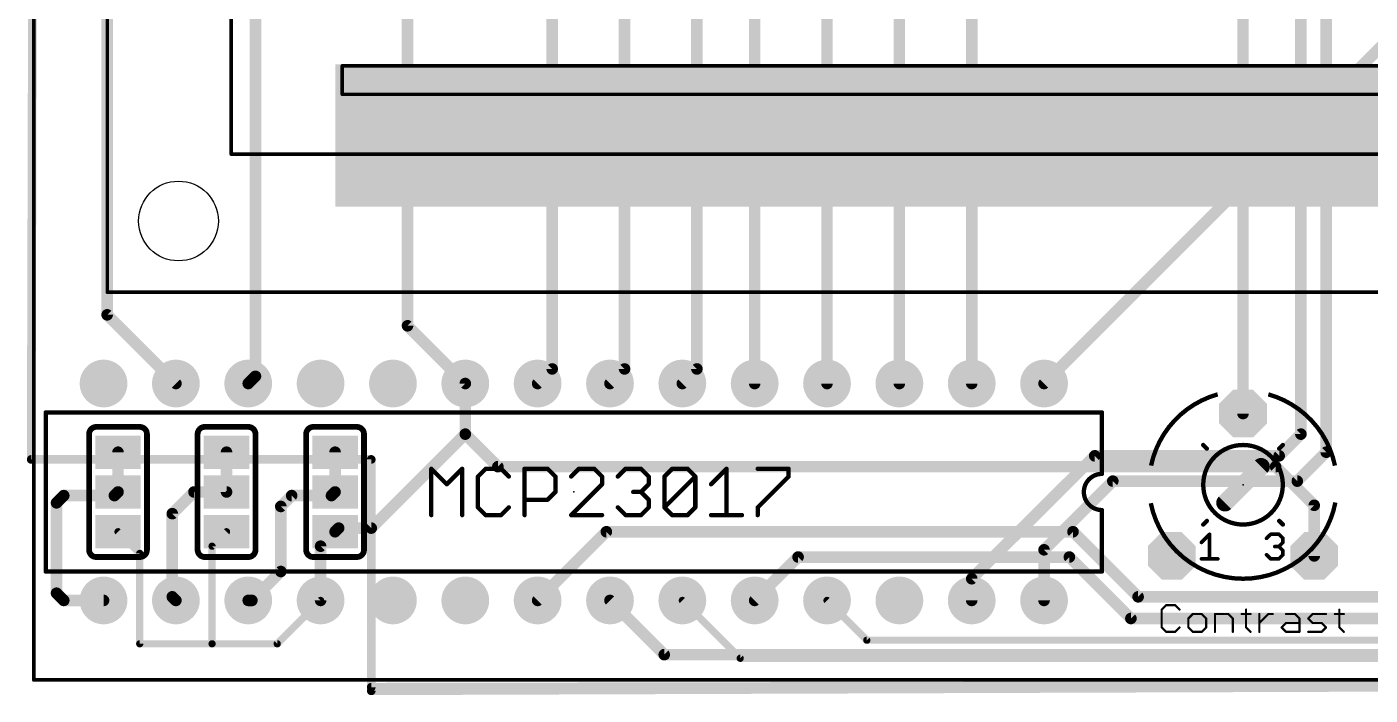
# Model space of a CAD drawing. Extents: x -0.3 to 85.2, y -0.4 to 56.2.
# Drawn here: x -0.28 to 46.88, y -0.41 to 23.07 of the extents above; entities that cross this region are included whole.
import ezdxf

# ---------------------------------------------------------------- set-up
doc = ezdxf.new("R2010")
doc.units = 0
for name, color, linetype in [('1', 12, 'CONTINUOUS'), ('16', 132, 'CONTINUOUS'), ('17', 110, 'CONTINUOUS'), ('20', 53, 'CONTINUOUS'), ('21', 253, 'CONTINUOUS'), ('22', 253, 'CONTINUOUS'), ('23', 53, 'CONTINUOUS'), ('24', 53, 'CONTINUOUS'), ('43', 110, 'CONTINUOUS')]:
    doc.layers.add(name, color=color, linetype=linetype)

# ---------------------------------------------------------------- blocks, each defined once
blk = doc.blocks.new('RECT')
blk.add_solid([(-0.5, -0.5), (0.5, -0.5), (-0.5, 0.5), (0.5, 0.5)])
blk = doc.blocks.new('ROUNDP')
at = {"const_width": 0.5}
blk.add_lwpolyline([(0, -0.25, 1), (0, 0.25, 1), (0, -0.25)], format="xyb", dxfattribs=at)
blk = doc.blocks.new('OCTAGONP')
at = {"const_width": 0.5}
blk.add_lwpolyline([(-0.25, -0.1036), (-0.25, 0.1036), (-0.1036, 0.25), (0.1036, 0.25), (0.25, 0.1036), (0.25, -0.1036), (0.1036, -0.25), (-0.1036, -0.25), (-0.25, -0.1036), (-0.25, 0.1036)], dxfattribs=at)

msp = doc.modelspace()

# ---------------------------------------------------------------- linework, layer by layer
at = {"layer": '1'}
for points, const_width in [([(0, 56.007), (-0.127, 7.874)], 0.3048), ([(44.45, 8.763), (44.45, 31.115)], 0.4064), ([(42.418, 9.485), (42.418, 30.734)], 0.4064), ([(45.339, 8.128), (45.339, 27.94)], 0.4064), ([(43.688, 8.001), (44.45, 8.763)], 0.4064), ([(-0.127, 7.874), (11.811, 7.874)], 0.3048), ([(11.811, 7.874), (11.811, -0.127)], 0.3048), ([(32.893, 3.683), (37.211, 8.001)], 0.4064), ([(37.211, 8.001), (43.688, 8.001)], 0.4064), ([(44.323, 7.112), (45.339, 8.128)], 0.4064), ([(35.433, 4.699), (37.846, 7.112)], 0.4064), ([(37.846, 7.112), (44.323, 7.112)], 0.4064), ([(35.433, 2.921), (35.433, 4.699)], 0.4064), ([(32.893, 2.921), (32.893, 3.683)], 0.4064), ([(22.733, 2.921), (24.765, 0.889)], 0.254), ([(27.813, 2.921), (29.21, 1.524)], 0.254), ([(29.21, 1.524), (60.833, 1.524)], 0.254), ([(24.765, 0.889), (64.135, 0.889)], 0.254), ([(11.811, -0.127), (85.09, 0)], 0.3048)]:
    msp.add_lwpolyline(points, dxfattribs=dict(at, const_width=const_width))
for points, const_width in [([(42.3164, 9.485, 1), (42.5196, 9.485)], 0.2032), ([(44.5218, 8.6912, 1), (44.3782, 8.8348)], 0.2032), ([(44.3484, 8.763, 1), (44.5516, 8.763)], 0.2032), ([(-0.127, 7.9502, 1), (-0.127, 7.7978)], 0.1524), ([(11.8872, 7.874, 1), (11.7348, 7.874)], 0.1524), ([(11.811, 7.7978, 1), (11.811, 7.9502)], 0.1524), ([(37.211, 8.1026, 1), (37.211, 7.8994)], 0.2032), ([(37.2828, 7.9292, 1), (37.1392, 8.0728)], 0.2032), ([(43.6162, 8.0728, 1), (43.7598, 7.9292)], 0.2032), ([(43.688, 7.8994, 1), (43.688, 8.1026)], 0.2032), ([(45.2374, 8.128, 1), (45.4406, 8.128)], 0.2032), ([(45.4108, 8.0562, 1), (45.2672, 8.1998)], 0.2032), ([(-0.2032, 7.8742, 1), (-0.0508, 7.8738)], 0.1524), ([(37.846, 7.2136, 1), (37.846, 7.0104)], 0.2032), ([(37.9178, 7.0402, 1), (37.7742, 7.1838)], 0.2032), ([(44.2512, 7.1838, 1), (44.3948, 7.0402)], 0.2032), ([(44.323, 7.0104, 1), (44.323, 7.2136)], 0.2032), ([(35.5346, 4.699, 1), (35.3314, 4.699)], 0.2032), ([(35.3612, 4.7708, 1), (35.5048, 4.6272)], 0.2032), ([(32.9946, 3.683, 1), (32.7914, 3.683)], 0.2032), ([(32.8212, 3.7548, 1), (32.9648, 3.6112)], 0.2032), ([(22.7779, 2.9659, 1), (22.6881, 2.8761)], 0.127), ([(27.8579, 2.9659, 1), (27.7681, 2.8761)], 0.127), ([(32.7914, 2.921, 1), (32.9946, 2.921)], 0.2032), ([(35.3314, 2.921, 1), (35.5346, 2.921)], 0.2032), ([(29.21, 1.5875, 1), (29.21, 1.4605)], 0.127), ([(29.1651, 1.4791, 1), (29.2549, 1.5689)], 0.127), ([(24.765, 0.9525, 1), (24.765, 0.8255)], 0.127), ([(24.7201, 0.8441, 1), (24.8099, 0.9339)], 0.127), ([(11.8109, -0.0508, 1), (11.8111, -0.2032)], 0.1524), ([(11.7348, -0.127, 1), (11.8872, -0.127)], 0.1524)]:
    msp.add_lwpolyline(points, format="xyb", dxfattribs=dict(at, const_width=const_width))
at = {"layer": '16'}
for points, const_width in [([(0, 56.007), (-0.127, 7.874)], 0.3048), ([(7.747, 10.795), (7.747, 50.927)], 0.4064), ([(2.54, 12.954), (2.54, 49.022)], 0.4064), ([(13.085, 12.569), (13.085, 47.25)], 0.4064), ([(18.165, 11.053), (18.165, 47.25)], 0.4064), ([(20.705, 11.053), (20.705, 47.25)], 0.4064), ([(23.245, 11.053), (23.245, 47.25)], 0.4064), ([(35.433, 10.541), (63.754, 38.862)], 0.4064), ([(32.893, 10.541), (32.893, 32.766)], 0.4064), ([(30.353, 10.541), (30.353, 32.004)], 0.4064), ([(27.813, 10.541), (27.813, 30.988)], 0.4064), ([(25.273, 10.541), (25.273, 29.972)], 0.4064), ([(4.953, 10.541), (2.54, 12.954)], 0.4064), ([(15.113, 10.541), (13.085, 12.569)], 0.4064), ([(7.493, 10.541), (7.747, 10.795)], 0.4064), ([(17.653, 10.541), (18.165, 11.053)], 0.4064), ([(20.193, 10.541), (20.705, 11.053)], 0.4064), ([(22.733, 10.541), (23.245, 11.053)], 0.4064), ([(15.113, 10.541), (15.113, 8.763)], 0.4064), ([(15.113, 8.763), (11.811, 5.461)], 0.4064), ([(15.113, 8.763), (16.256, 7.62)], 0.4064), ([(-0.127, 7.874), (11.811, 7.874)], 0.3048), ([(2.921, 6.731), (2.921, 8.128)], 0.4064), ([(6.731, 6.731), (6.731, 8.128)], 0.4064), ([(10.541, 6.731), (10.541, 8.128)], 0.4064), ([(11.811, 7.874), (11.811, -0.254)], 0.3048), ([(16.256, 7.62), (43.561, 7.62)], 0.4064), ([(43.561, 7.62), (44.918, 6.263)], 0.4064), ([(1.016, 6.604), (0.762, 6.35)], 0.4064), ([(2.794, 6.604), (1.016, 6.604)], 0.4064), ([(2.921, 6.731), (2.794, 6.604)], 0.4064), ([(4.826, 5.969), (5.588, 6.731)], 0.4064), ([(5.588, 6.731), (6.731, 6.731)], 0.4064), ([(8.636, 6.223), (9.017, 6.604)], 0.4064), ([(9.017, 6.604), (10.414, 6.604)], 0.4064), ([(10.414, 6.604), (10.541, 6.731)], 0.4064), ([(0.762, 6.35), (0.762, 3.175)], 0.4064), ([(4.826, 3.048), (4.826, 5.969)], 0.4064), ([(8.636, 3.937), (8.636, 6.223)], 0.4064), ([(44.918, 6.263), (44.918, 4.485)], 0.4064), ([(10.668, 5.461), (10.541, 5.334)], 0.4064), ([(11.811, 5.461), (10.668, 5.461)], 0.4064), ([(2.921, 5.334), (3.683, 4.572)], 0.254), ([(6.223, 4.826), (6.731, 5.334)], 0.254), ([(10.033, 4.826), (10.541, 5.334)], 0.4064), ([(17.653, 2.921), (20.066, 5.334)], 0.4064), ([(20.066, 5.334), (36.449, 5.334)], 0.4064), ([(36.449, 5.334), (38.735, 3.048)], 0.4064), ([(6.223, 1.397), (6.223, 4.826)], 0.254), ([(10.033, 2.921), (10.033, 4.826)], 0.4064), ([(3.683, 4.572), (3.683, 1.397)], 0.254), ([(25.273, 2.921), (26.797, 4.445)], 0.4064), ([(26.797, 4.445), (36.322, 4.445)], 0.4064), ([(36.322, 4.445), (38.481, 2.286)], 0.4064), ([(7.62, 2.921), (8.636, 3.937)], 0.4064), ([(0.762, 3.175), (1.016, 2.921)], 0.4064), ([(1.016, 2.921), (2.413, 2.921)], 0.4064), ([(4.953, 2.921), (4.826, 3.048)], 0.4064), ([(7.493, 2.921), (7.62, 2.921)], 0.4064), ([(10.033, 2.921), (8.509, 1.397)], 0.254), ([(20.193, 2.921), (22.098, 1.016)], 0.4064), ([(38.735, 3.048), (51.054, 3.048)], 0.4064), ([(38.481, 2.286), (56.769, 2.286)], 0.4064), ([(3.683, 1.397), (6.223, 1.397)], 0.254), ([(8.509, 1.397), (6.223, 1.397)], 0.254), ([(22.098, 1.016), (64.135, 1.016)], 0.4064), ([(11.811, -0.254), (85.09, 0)], 0.3048)]:
    msp.add_lwpolyline(points, dxfattribs=dict(at, const_width=const_width))
for points, const_width in [([(2.4384, 12.954, 1), (2.6416, 12.954)], 0.2032), ([(2.6118, 13.0258, 1), (2.4682, 12.8822)], 0.2032), ([(13.1568, 12.6408, 1), (13.0132, 12.4972)], 0.2032), ([(12.9834, 12.569, 1), (13.1866, 12.569)], 0.2032), ([(7.6454, 10.795, 1), (7.8486, 10.795)], 0.2032), ([(7.8188, 10.7232, 1), (7.6752, 10.8668)], 0.2032), ([(18.0634, 11.053, 1), (18.2666, 11.053)], 0.2032), ([(18.2368, 10.9812, 1), (18.0932, 11.1248)], 0.2032), ([(20.6034, 11.053, 1), (20.8066, 11.053)], 0.2032), ([(20.7768, 10.9812, 1), (20.6332, 11.1248)], 0.2032), ([(23.1434, 11.053, 1), (23.3466, 11.053)], 0.2032), ([(23.3168, 10.9812, 1), (23.1732, 11.1248)], 0.2032), ([(4.8812, 10.4692, 1), (5.0248, 10.6128)], 0.2032), ([(7.4212, 10.6128, 1), (7.5648, 10.4692)], 0.2032), ([(15.2146, 10.541, 1), (15.0114, 10.541)], 0.2032), ([(15.0412, 10.4692, 1), (15.1848, 10.6128)], 0.2032), ([(17.5812, 10.6128, 1), (17.7248, 10.4692)], 0.2032), ([(20.1212, 10.6128, 1), (20.2648, 10.4692)], 0.2032), ([(22.6612, 10.6128, 1), (22.8048, 10.4692)], 0.2032), ([(25.1714, 10.541, 1), (25.3746, 10.541)], 0.2032), ([(27.7114, 10.541, 1), (27.9146, 10.541)], 0.2032), ([(30.2514, 10.541, 1), (30.4546, 10.541)], 0.2032), ([(32.7914, 10.541, 1), (32.9946, 10.541)], 0.2032), ([(35.3612, 10.6128, 1), (35.5048, 10.4692)], 0.2032), ([(15.1848, 8.8348, 1), (15.0412, 8.6912)], 0.2032), ([(15.1848, 8.6912, 1), (15.0412, 8.8348)], 0.2032), ([(15.0114, 8.763, 1), (15.2146, 8.763)], 0.2032), ([(-0.127, 7.9502, 1), (-0.127, 7.7978)], 0.1524), ([(3.0226, 8.128, 1), (2.8194, 8.128)], 0.2032), ([(6.8326, 8.128, 1), (6.6294, 8.128)], 0.2032), ([(10.6426, 8.128, 1), (10.4394, 8.128)], 0.2032), ([(11.8872, 7.874, 1), (11.7348, 7.874)], 0.1524), ([(11.811, 7.7978, 1), (11.811, 7.9502)], 0.1524), ([(-0.2032, 7.8742, 1), (-0.0508, 7.8738)], 0.1524), ([(16.256, 7.7216, 1), (16.256, 7.5184)], 0.2032), ([(16.1842, 7.5482, 1), (16.3278, 7.6918)], 0.2032), ([(43.6328, 7.6918, 1), (43.4892, 7.5482)], 0.2032), ([(43.561, 7.5184, 1), (43.561, 7.7216)], 0.2032), ([(1.016, 6.7056, 1), (1.016, 6.5024)], 0.2032), ([(1.0878, 6.5322, 1), (0.9442, 6.6758)], 0.2032), ([(2.7222, 6.6758, 1), (2.8658, 6.5322)], 0.2032), ([(2.794, 6.5024, 1), (2.794, 6.7056)], 0.2032), ([(2.8194, 6.731, 1), (3.0226, 6.731)], 0.2032), ([(2.9928, 6.6592, 1), (2.8492, 6.8028)], 0.2032), ([(5.588, 6.8326, 1), (5.588, 6.6294)], 0.2032), ([(5.6598, 6.6592, 1), (5.5162, 6.8028)], 0.2032), ([(6.6294, 6.731, 1), (6.8326, 6.731)], 0.2032), ([(6.731, 6.6294, 1), (6.731, 6.8326)], 0.2032), ([(9.017, 6.7056, 1), (9.017, 6.5024)], 0.2032), ([(9.0888, 6.5322, 1), (8.9452, 6.6758)], 0.2032), ([(10.3422, 6.6758, 1), (10.4858, 6.5322)], 0.2032), ([(10.414, 6.5024, 1), (10.414, 6.7056)], 0.2032), ([(10.4394, 6.731, 1), (10.6426, 6.731)], 0.2032), ([(10.6128, 6.6592, 1), (10.4692, 6.8028)], 0.2032), ([(0.8636, 6.35, 1), (0.6604, 6.35)], 0.2032), ([(0.6902, 6.4218, 1), (0.8338, 6.2782)], 0.2032), ([(4.9276, 5.969, 1), (4.7244, 5.969)], 0.2032), ([(4.7542, 6.0408, 1), (4.8978, 5.8972)], 0.2032), ([(8.7376, 6.223, 1), (8.5344, 6.223)], 0.2032), ([(8.5642, 6.2948, 1), (8.7078, 6.1512)], 0.2032), ([(45.0196, 6.263, 1), (44.8164, 6.263)], 0.2032), ([(44.8462, 6.1912, 1), (44.9898, 6.3348)], 0.2032), ([(10.668, 5.5626, 1), (10.668, 5.3594)], 0.2032), ([(10.7398, 5.3892, 1), (10.5962, 5.5328)], 0.2032), ([(11.811, 5.3594, 1), (11.811, 5.5626)], 0.2032), ([(2.9659, 5.3789, 1), (2.8761, 5.2891)], 0.127), ([(6.7759, 5.2891, 1), (6.6861, 5.3789)], 0.127), ([(10.4692, 5.4058, 1), (10.6128, 5.2622)], 0.2032), ([(10.6128, 5.2622, 1), (10.4692, 5.4058)], 0.2032), ([(11.7392, 5.5328, 1), (11.8828, 5.3892)], 0.2032), ([(20.066, 5.4356, 1), (20.066, 5.2324)], 0.2032), ([(20.1378, 5.2622, 1), (19.9942, 5.4058)], 0.2032), ([(36.5208, 5.4058, 1), (36.3772, 5.2622)], 0.2032), ([(36.449, 5.2324, 1), (36.449, 5.4356)], 0.2032), ([(6.2865, 4.826, 1), (6.1595, 4.826)], 0.127), ([(6.1781, 4.8709, 1), (6.2679, 4.7811)], 0.127), ([(10.1346, 4.826, 1), (9.9314, 4.826)], 0.2032), ([(9.9612, 4.8978, 1), (10.1048, 4.7542)], 0.2032), ([(3.7465, 4.572, 1), (3.6195, 4.572)], 0.127), ([(3.6381, 4.5271, 1), (3.7279, 4.6169)], 0.127), ([(26.797, 4.5466, 1), (26.797, 4.3434)], 0.2032), ([(26.8688, 4.3732, 1), (26.7252, 4.5168)], 0.2032), ([(36.3938, 4.5168, 1), (36.2502, 4.3732)], 0.2032), ([(36.322, 4.3434, 1), (36.322, 4.5466)], 0.2032), ([(44.8164, 4.485, 1), (45.0196, 4.485)], 0.2032), ([(8.5344, 3.937, 1), (8.7376, 3.937)], 0.2032), ([(8.7078, 3.8652, 1), (8.5642, 4.0088)], 0.2032), ([(0.8338, 3.2468, 1), (0.6902, 3.1032)], 0.2032), ([(0.6604, 3.175, 1), (0.8636, 3.175)], 0.2032), ([(1.016, 3.0226, 1), (1.016, 2.8194)], 0.2032), ([(0.9442, 2.8492, 1), (1.0878, 2.9928)], 0.2032), ([(2.413, 2.8194, 1), (2.413, 3.0226)], 0.2032), ([(4.7244, 3.048, 1), (4.9276, 3.048)], 0.2032), ([(4.8978, 3.1198, 1), (4.7542, 2.9762)], 0.2032), ([(4.8812, 2.8492, 1), (5.0248, 2.9928)], 0.2032), ([(7.493, 3.0226, 1), (7.493, 2.8194)], 0.2032), ([(7.5482, 2.9928, 1), (7.6918, 2.8492)], 0.2032), ([(7.62, 2.8194, 1), (7.62, 3.0226)], 0.2032), ([(9.9314, 2.921, 1), (10.1346, 2.921)], 0.2032), ([(10.0779, 2.8761, 1), (9.9881, 2.9659)], 0.127), ([(17.5812, 2.9928, 1), (17.7248, 2.8492)], 0.2032), ([(20.2648, 2.9928, 1), (20.1212, 2.8492)], 0.2032), ([(25.2012, 2.9928, 1), (25.3448, 2.8492)], 0.2032), ([(38.735, 3.1496, 1), (38.735, 2.9464)], 0.2032), ([(38.6632, 2.9762, 1), (38.8068, 3.1198)], 0.2032), ([(38.481, 2.3876, 1), (38.481, 2.1844)], 0.2032), ([(38.4092, 2.2142, 1), (38.5528, 2.3578)], 0.2032), ([(3.683, 1.4605, 1), (3.683, 1.3335)], 0.127), ([(3.6195, 1.397, 1), (3.7465, 1.397)], 0.127), ([(6.223, 1.4605, 1), (6.223, 1.3335)], 0.127), ([(6.1595, 1.397, 1), (6.2865, 1.397)], 0.127), ([(6.223, 1.3335, 1), (6.223, 1.4605)], 0.127), ([(8.4641, 1.4419, 1), (8.5539, 1.3521)], 0.127), ([(8.509, 1.3335, 1), (8.509, 1.4605)], 0.127), ([(22.098, 1.1176, 1), (22.098, 0.9144)], 0.2032), ([(22.0262, 0.9442, 1), (22.1698, 1.0878)], 0.2032), ([(11.8107, -0.1778, 1), (11.8113, -0.3302)], 0.1524), ([(11.7348, -0.254, 1), (11.8872, -0.254)], 0.1524)]:
    msp.add_lwpolyline(points, format="xyb", dxfattribs=dict(at, const_width=const_width))
at = {"layer": '20', "const_width": 0.127}
for points in [[(-0.037, 0.127), (-0.037, 56.127)], [(84.963, 0.127), (-0.037, 0.127)]]:
    msp.add_lwpolyline(points, dxfattribs=at)
at = {"layer": '20', "const_width": 0.0635}
for points in [[(-0.0688, 0.127, 1), (-0.0053, 0.127)], [(-0.037, 0.1588, 1), (-0.037, 0.0953)]]:
    msp.add_lwpolyline(points, format="xyb", dxfattribs=at)
at = {"layer": '20'}
msp.add_circle((5.045, 16.25), 1.4, dxfattribs=at)
at = {"layer": '21'}
for points, const_width in [([(2.545, 49.75), (2.545, 13.75)], 0.127), ([(6.895, 18.6), (6.895, 44.9)], 0.127), ([(74.295, 21.7), (10.795, 21.7)], 0.127), ([(10.795, 21.7), (10.795, 20.7)], 0.127), ([(10.795, 20.7), (74.295, 20.7)], 0.127), ([(78.195, 18.6), (6.895, 18.6)], 0.127), ([(2.545, 13.75), (82.545, 13.75)], 0.127), ([(37.465, 9.525), (0.381, 9.525)], 0.1524), ([(0.381, 3.937), (0.381, 9.525)], 0.1524), ([(37.465, 7.366), (37.465, 9.525)], 0.1524), ([(41.148, 8.255), (41.021, 8.382)], 0.1524), ([(43.688, 8.255), (43.815, 8.382)], 0.1524), ([(13.9192, 5.9182), (13.9192, 7.5452)], 0.1524), ([(13.9192, 7.5452), (14.4615, 7.0029)], 0.1524), ([(14.4615, 7.0029), (15.0039, 7.5452)], 0.1524), ([(15.0039, 7.5452), (15.0039, 5.9182)], 0.1524), ([(15.8275, 7.5452), (15.5564, 7.274)], 0.1524), ([(16.3698, 7.5452), (15.8275, 7.5452)], 0.1524), ([(16.641, 7.274), (16.3698, 7.5452)], 0.1524), ([(17.1935, 5.9182), (17.1935, 7.5452)], 0.1524), ([(17.1935, 7.5452), (18.007, 7.5452)], 0.1524), ([(18.007, 7.5452), (18.2782, 7.274)], 0.1524), ([(19.1018, 7.5452), (18.8307, 7.274)], 0.1524), ([(19.6442, 7.5452), (19.1018, 7.5452)], 0.1524), ([(19.9153, 7.274), (19.6442, 7.5452)], 0.1524), ([(20.4678, 7.274), (20.739, 7.5452)], 0.1524), ([(20.739, 7.5452), (21.2813, 7.5452)], 0.1524), ([(21.2813, 7.5452), (21.5525, 7.274)], 0.1524), ([(22.105, 7.274), (22.3761, 7.5452)], 0.1524), ([(22.3761, 7.5452), (22.9185, 7.5452)], 0.1524), ([(22.9185, 7.5452), (23.1896, 7.274)], 0.1524), ([(23.7421, 7.0029), (24.2845, 7.5452)], 0.1524), ([(24.2845, 7.5452), (24.2845, 5.9182)], 0.1524), ([(25.3793, 7.5452), (26.464, 7.5452)], 0.1524), ([(26.464, 7.5452), (26.464, 7.274)], 0.1524), ([(41.783, 6.35), (43.053, 7.62)], 0.6096), ([(15.5564, 7.274), (15.5564, 6.1894)], 0.1524), ([(18.2782, 7.274), (18.2782, 6.7317)], 0.1524), ([(18.8307, 5.9182), (19.9153, 7.0029)], 0.1524), ([(19.9153, 7.0029), (19.9153, 7.274)], 0.1524), ([(21.5525, 7.0029), (21.2813, 6.7317)], 0.1524), ([(21.5525, 7.274), (21.5525, 7.0029)], 0.1524), ([(22.105, 6.1894), (22.105, 7.274)], 0.1524), ([(22.105, 6.1894), (23.1896, 7.274)], 0.1524), ([(23.1896, 7.274), (23.1896, 6.1894)], 0.1524), ([(26.464, 7.274), (25.3793, 6.1894)], 0.1524), ([(18.2782, 6.7317), (18.007, 6.4605)], 0.1524), ([(21.2813, 6.7317), (21.0102, 6.7317)], 0.1524), ([(21.2813, 6.7317), (21.5525, 6.4605)], 0.1524), ([(15.5564, 6.1894), (15.8275, 5.9182)], 0.1524), ([(16.3698, 5.9182), (16.641, 6.1894)], 0.1524), ([(18.007, 6.4605), (17.1935, 6.4605)], 0.1524), ([(20.739, 5.9182), (20.4678, 6.1894)], 0.1524), ([(21.5525, 6.1894), (21.2813, 5.9182)], 0.1524), ([(21.5525, 6.4605), (21.5525, 6.1894)], 0.1524), ([(22.3761, 5.9182), (22.105, 6.1894)], 0.1524), ([(23.1896, 6.1894), (22.9185, 5.9182)], 0.1524), ([(25.3793, 6.1894), (25.3793, 5.9182)], 0.1524), ([(37.465, 3.937), (37.465, 6.096)], 0.1524), ([(15.8275, 5.9182), (16.3698, 5.9182)], 0.1524), ([(19.9153, 5.9182), (18.8307, 5.9182)], 0.1524), ([(21.2813, 5.9182), (20.739, 5.9182)], 0.1524), ([(22.9185, 5.9182), (22.3761, 5.9182)], 0.1524), ([(23.7421, 5.9182), (24.8268, 5.9182)], 0.1524), ([(41.148, 5.715), (41.021, 5.588)], 0.1524), ([(43.688, 5.715), (43.815, 5.588)], 0.1524), ([(40.9575, 4.9577), (41.2456, 5.2458)], 0.127), ([(41.2456, 5.2458), (41.2456, 4.3815)], 0.127), ([(43.2435, 5.1018), (43.3876, 5.2458)], 0.127), ([(43.3876, 5.2458), (43.6757, 5.2458)], 0.127), ([(43.6757, 5.2458), (43.8197, 5.1018)], 0.127), ([(43.6757, 4.8137), (43.5316, 4.8137)], 0.127), ([(43.8197, 4.9577), (43.6757, 4.8137)], 0.127), ([(43.6757, 4.8137), (43.8197, 4.6696)], 0.127), ([(43.8197, 5.1018), (43.8197, 4.9577)], 0.127), ([(43.8197, 4.6696), (43.8197, 4.5256)], 0.127), ([(40.9575, 4.3815), (41.5337, 4.3815)], 0.127), ([(43.3876, 4.3815), (43.2435, 4.5256)], 0.127), ([(43.6757, 4.3815), (43.3876, 4.3815)], 0.127), ([(43.8197, 4.5256), (43.6757, 4.3815)], 0.127), ([(37.465, 3.937), (0.381, 3.937)], 0.1524), ([(39.7183, 2.7567), (39.5615, 2.5999)], 0.0762), ([(39.5615, 2.5999), (39.5615, 1.9729)], 0.0762), ([(40.0318, 2.7567), (39.7183, 2.7567)], 0.0762), ([(40.1886, 2.5999), (40.0318, 2.7567)], 0.0762), ([(40.6538, 2.4432), (40.4971, 2.2864)], 0.0762), ([(40.9674, 2.4432), (40.6538, 2.4432)], 0.0762), ([(41.1241, 2.2864), (40.9674, 2.4432)], 0.0762), ([(41.4326, 1.8161), (41.4326, 2.4432)], 0.0762), ([(41.4326, 2.4432), (41.9029, 2.4432)], 0.0762), ([(41.9029, 2.4432), (42.0597, 2.2864)], 0.0762), ([(42.3681, 2.4432), (42.6816, 2.4432)], 0.0762), ([(42.5249, 2.5999), (42.5249, 1.9729)], 0.0762), ([(42.9918, 1.8161), (42.9918, 2.4432)], 0.0762), ([(42.9918, 2.1296), (43.3053, 2.4432)], 0.0762), ([(43.3053, 2.4432), (43.4621, 2.4432)], 0.0762), ([(43.9281, 2.4432), (44.2417, 2.4432)], 0.0762), ([(44.2417, 2.4432), (44.3984, 2.2864)], 0.0762), ([(44.7069, 2.2864), (44.8637, 2.4432)], 0.0762), ([(44.8637, 2.4432), (45.334, 2.4432)], 0.0762), ([(45.6424, 2.4432), (45.9559, 2.4432)], 0.0762), ([(45.7992, 2.5999), (45.7992, 1.9729)], 0.0762), ([(39.5615, 1.9729), (39.7183, 1.8161)], 0.0762), ([(40.0318, 1.8161), (40.1886, 1.9729)], 0.0762), ([(40.4971, 2.2864), (40.4971, 1.9729)], 0.0762), ([(40.4971, 1.9729), (40.6538, 1.8161)], 0.0762), ([(40.9674, 1.8161), (41.1241, 1.9729)], 0.0762), ([(41.1241, 1.9729), (41.1241, 2.2864)], 0.0762), ([(42.0597, 2.2864), (42.0597, 1.8161)], 0.0762), ([(42.5249, 1.9729), (42.6816, 1.8161)], 0.0762), ([(43.7714, 1.9729), (43.9281, 2.1296)], 0.0762), ([(43.9281, 1.8161), (43.7714, 1.9729)], 0.0762), ([(43.9281, 2.1296), (44.3984, 2.1296)], 0.0762), ([(44.3984, 2.2864), (44.3984, 1.8161)], 0.0762), ([(44.8637, 2.1296), (44.7069, 2.2864)], 0.0762), ([(45.1772, 2.1296), (44.8637, 2.1296)], 0.0762), ([(45.334, 1.9729), (45.1772, 2.1296)], 0.0762), ([(45.1772, 1.8161), (45.334, 1.9729)], 0.0762), ([(45.7992, 1.9729), (45.9559, 1.8161)], 0.0762), ([(39.7183, 1.8161), (40.0318, 1.8161)], 0.0762), ([(40.6538, 1.8161), (40.9674, 1.8161)], 0.0762), ([(44.3984, 1.8161), (43.9281, 1.8161)], 0.0762), ([(44.7069, 1.8161), (45.1772, 1.8161)], 0.0762)]:
    msp.add_lwpolyline(points, dxfattribs=dict(at, const_width=const_width))
for points, const_width in [([(10.8268, 21.7, 1), (10.7632, 21.7)], 0.0635), ([(10.795, 21.7317, 1), (10.795, 21.6683)], 0.0635), ([(10.795, 20.7317, 1), (10.795, 20.6683)], 0.0635), ([(10.7632, 20.7, 1), (10.8268, 20.7)], 0.0635), ([(6.895, 18.6318, 1), (6.895, 18.5683)], 0.0635), ([(6.8633, 18.6, 1), (6.9268, 18.6)], 0.0635), ([(2.545, 13.7818, 1), (2.545, 13.7182)], 0.0635), ([(2.5132, 13.75, 1), (2.5768, 13.75)], 0.0635), ([(41.529, 10.16, 0.2801), (39.1902, 7.6575)], 0.1524), ([(45.6458, 7.6575, 0.2801), (43.307, 10.16)], 0.1524), ([(0.381, 9.5631, 1), (0.381, 9.4869)], 0.0762), ([(0.4191, 9.525, 1), (0.3429, 9.525)], 0.0762), ([(37.5031, 9.525, 1), (37.4269, 9.525)], 0.0762), ([(37.465, 9.4869, 1), (37.465, 9.5631)], 0.0762), ([(42.418, 5.588, 1), (42.418, 8.382, 1), (42.418, 5.588)], 0.1524), ([(41.0479, 8.4089, 1), (40.9941, 8.3551)], 0.0762), ([(41.1211, 8.2281, 1), (41.1749, 8.2819)], 0.0762), ([(43.6611, 8.2819, 1), (43.7149, 8.2281)], 0.0762), ([(43.8419, 8.3551, 1), (43.7881, 8.4089)], 0.0762), ([(13.9573, 7.5452, 1), (13.8811, 7.5452)], 0.0762), ([(13.9461, 7.5721, 1), (13.8923, 7.5182)], 0.0762), ([(15.042, 7.5452, 1), (14.9658, 7.5452)], 0.0762), ([(15.0308, 7.5182, 1), (14.9769, 7.5721)], 0.0762), ([(15.8275, 7.5833, 1), (15.8275, 7.5071)], 0.0762), ([(15.8545, 7.5182, 1), (15.8006, 7.5721)], 0.0762), ([(16.3968, 7.5721, 1), (16.3429, 7.5182)], 0.0762), ([(16.3698, 7.5071, 1), (16.3698, 7.5833)], 0.0762), ([(17.2316, 7.5452, 1), (17.1554, 7.5452)], 0.0762), ([(17.1935, 7.5833, 1), (17.1935, 7.5071)], 0.0762), ([(18.0339, 7.5721, 1), (17.9801, 7.5182)], 0.0762), ([(18.007, 7.5071, 1), (18.007, 7.5833)], 0.0762), ([(19.1018, 7.5833, 1), (19.1018, 7.5071)], 0.0762), ([(19.1288, 7.5182, 1), (19.0749, 7.5721)], 0.0762), ([(19.6711, 7.5721, 1), (19.6172, 7.5182)], 0.0762), ([(19.6442, 7.5071, 1), (19.6442, 7.5833)], 0.0762), ([(20.739, 7.5833, 1), (20.739, 7.5071)], 0.0762), ([(20.7659, 7.5182, 1), (20.712, 7.5721)], 0.0762), ([(21.3083, 7.5721, 1), (21.2544, 7.5182)], 0.0762), ([(21.2813, 7.5071, 1), (21.2813, 7.5833)], 0.0762), ([(22.3761, 7.5833, 1), (22.3761, 7.5071)], 0.0762), ([(22.4031, 7.5182, 1), (22.3492, 7.5721)], 0.0762), ([(22.9454, 7.5721, 1), (22.8915, 7.5182)], 0.0762), ([(22.9185, 7.5071, 1), (22.9185, 7.5833)], 0.0762), ([(24.3226, 7.5452, 1), (24.2464, 7.5452)], 0.0762), ([(24.3114, 7.5182, 1), (24.2575, 7.5721)], 0.0762), ([(25.3793, 7.5833, 1), (25.3793, 7.5071)], 0.0762), ([(26.5021, 7.5452, 1), (26.4259, 7.5452)], 0.0762), ([(26.464, 7.5071, 1), (26.464, 7.5833)], 0.0762), ([(43.1608, 7.5122, 1), (42.9452, 7.7278)], 0.3048), ([(15.5294, 7.301, 1), (15.5833, 7.2471)], 0.0762), ([(15.5945, 7.274, 1), (15.5183, 7.274)], 0.0762), ([(16.6141, 7.2471, 1), (16.668, 7.301)], 0.0762), ([(18.3163, 7.274, 1), (18.2401, 7.274)], 0.0762), ([(18.2512, 7.2471, 1), (18.3051, 7.301)], 0.0762), ([(18.8037, 7.301, 1), (18.8576, 7.2471)], 0.0762), ([(19.9534, 7.274, 1), (19.8772, 7.274)], 0.0762), ([(19.8884, 7.2471, 1), (19.9423, 7.301)], 0.0762), ([(19.9423, 6.9759, 1), (19.8884, 7.0298)], 0.0762), ([(20.4409, 7.301, 1), (20.4948, 7.2471)], 0.0762), ([(21.5906, 7.274, 1), (21.5144, 7.274)], 0.0762), ([(21.5255, 7.2471, 1), (21.5794, 7.301)], 0.0762), ([(21.5794, 6.9759, 1), (21.5255, 7.0298)], 0.0762), ([(22.078, 7.301, 1), (22.1319, 7.2471)], 0.0762), ([(22.1431, 7.274, 1), (22.0669, 7.274)], 0.0762), ([(23.2277, 7.274, 1), (23.1515, 7.274)], 0.0762), ([(23.2166, 7.2471, 1), (23.1627, 7.301)], 0.0762), ([(23.1627, 7.2471, 1), (23.2166, 7.301)], 0.0762), ([(26.4259, 7.274, 1), (26.5021, 7.274)], 0.0762), ([(26.4909, 7.2471, 1), (26.437, 7.301)], 0.0762), ([(37.465, 7.366, 1), (37.465, 6.096)], 0.1524), ([(37.4269, 7.366, 1), (37.5031, 7.366)], 0.0762), ([(37.465, 7.3279, 1), (37.465, 7.4041)], 0.0762), ([(14.4346, 7.0298, 1), (14.4885, 6.9759)], 0.0762), ([(14.4346, 6.9759, 1), (14.4885, 7.0298)], 0.0762), ([(18.2401, 6.7317, 1), (18.3163, 6.7317)], 0.0762), ([(18.3051, 6.7048, 1), (18.2512, 6.7586)], 0.0762), ([(19.8772, 7.0029, 1), (19.9534, 7.0029)], 0.0762), ([(21.0102, 6.7698, 1), (21.0102, 6.6936)], 0.0762), ([(21.3083, 6.7586, 1), (21.2544, 6.7048)], 0.0762), ([(21.2544, 6.7586, 1), (21.3083, 6.7048)], 0.0762), ([(21.2813, 6.6936, 1), (21.2813, 6.7698)], 0.0762), ([(21.5144, 7.0029, 1), (21.5906, 7.0029)], 0.0762), ([(23.7152, 7.0298, 1), (23.7691, 6.9759)], 0.0762), ([(41.6752, 6.4578, 1), (41.8908, 6.2422)], 0.3048), ([(15.5833, 6.2163, 1), (15.5294, 6.1624)], 0.0762), ([(15.5183, 6.1894, 1), (15.5945, 6.1894)], 0.0762), ([(16.668, 6.1624, 1), (16.6141, 6.2163)], 0.0762), ([(17.1935, 6.4986, 1), (17.1935, 6.4224)], 0.0762), ([(17.9801, 6.4875, 1), (18.0339, 6.4336)], 0.0762), ([(18.007, 6.4224, 1), (18.007, 6.4986)], 0.0762), ([(20.4948, 6.2163, 1), (20.4409, 6.1624)], 0.0762), ([(21.5906, 6.4605, 1), (21.5144, 6.4605)], 0.0762), ([(21.5144, 6.1894, 1), (21.5906, 6.1894)], 0.0762), ([(21.5255, 6.4336, 1), (21.5794, 6.4875)], 0.0762), ([(21.5794, 6.1624, 1), (21.5255, 6.2163)], 0.0762), ([(22.1319, 6.2163, 1), (22.078, 6.1624)], 0.0762), ([(22.078, 6.2163, 1), (22.1319, 6.1624)], 0.0762), ([(22.0669, 6.1894, 1), (22.1431, 6.1894)], 0.0762), ([(23.1515, 6.1894, 1), (23.2277, 6.1894)], 0.0762), ([(23.2166, 6.1624, 1), (23.1627, 6.2163)], 0.0762), ([(25.4174, 6.1894, 1), (25.3412, 6.1894)], 0.0762), ([(25.3524, 6.2163, 1), (25.4062, 6.1624)], 0.0762), ([(37.5031, 6.096, 1), (37.4269, 6.096)], 0.0762), ([(37.465, 6.0579, 1), (37.465, 6.1341)], 0.0762), ([(39.1801, 6.3374, 0.3575), (42.418, 3.683)], 0.1524), ([(42.418, 3.683, 0.3596), (45.6606, 6.3614)], 0.1524), ([(13.8811, 5.9182, 1), (13.9573, 5.9182)], 0.0762), ([(14.9658, 5.9182, 1), (15.042, 5.9182)], 0.0762), ([(15.8275, 5.9563, 1), (15.8275, 5.8801)], 0.0762), ([(15.8006, 5.8913, 1), (15.8545, 5.9451)], 0.0762), ([(16.3429, 5.9451, 1), (16.3968, 5.8913)], 0.0762), ([(16.3698, 5.8801, 1), (16.3698, 5.9563)], 0.0762), ([(17.1554, 5.9182, 1), (17.2316, 5.9182)], 0.0762), ([(18.8307, 5.9563, 1), (18.8307, 5.8801)], 0.0762), ([(18.8037, 5.9451, 1), (18.8576, 5.8913)], 0.0762), ([(19.9153, 5.8801, 1), (19.9153, 5.9563)], 0.0762), ([(20.739, 5.9563, 1), (20.739, 5.8801)], 0.0762), ([(20.712, 5.8913, 1), (20.7659, 5.9451)], 0.0762), ([(21.2544, 5.9451, 1), (21.3083, 5.8913)], 0.0762), ([(21.2813, 5.8801, 1), (21.2813, 5.9563)], 0.0762), ([(22.3761, 5.9563, 1), (22.3761, 5.8801)], 0.0762), ([(22.3492, 5.8913, 1), (22.4031, 5.9451)], 0.0762), ([(22.8915, 5.9451, 1), (22.9454, 5.8913)], 0.0762), ([(22.9185, 5.8801, 1), (22.9185, 5.9563)], 0.0762), ([(23.7421, 5.9563, 1), (23.7421, 5.8801)], 0.0762), ([(24.2464, 5.9182, 1), (24.3226, 5.9182)], 0.0762), ([(24.8268, 5.8801, 1), (24.8268, 5.9563)], 0.0762), ([(25.3412, 5.9182, 1), (25.4174, 5.9182)], 0.0762), ([(41.1749, 5.6881, 1), (41.1211, 5.7419)], 0.0762), ([(43.7149, 5.7419, 1), (43.6611, 5.6881)], 0.0762), ([(40.9941, 5.6149, 1), (41.0479, 5.5611)], 0.0762), ([(41.2774, 5.2458, 1), (41.2139, 5.2458)], 0.0635), ([(41.2681, 5.2234, 1), (41.2232, 5.2683)], 0.0635), ([(43.3876, 5.2776, 1), (43.3876, 5.2141)], 0.0635), ([(43.41, 5.2234, 1), (43.3651, 5.2683)], 0.0635), ([(43.6981, 5.2683, 1), (43.6532, 5.2234)], 0.0635), ([(43.6757, 5.2141, 1), (43.6757, 5.2776)], 0.0635), ([(43.7881, 5.5611, 1), (43.8419, 5.6149)], 0.0762), ([(40.935, 4.9802, 1), (40.98, 4.9353)], 0.0635), ([(43.221, 5.1242, 1), (43.266, 5.0793)], 0.0635), ([(43.5316, 4.8454, 1), (43.5316, 4.7819)], 0.0635), ([(43.6981, 4.8361, 1), (43.6532, 4.7912)], 0.0635), ([(43.6532, 4.8361, 1), (43.6981, 4.7912)], 0.0635), ([(43.6757, 4.7819, 1), (43.6757, 4.8454)], 0.0635), ([(43.8515, 5.1018, 1), (43.788, 5.1018)], 0.0635), ([(43.788, 4.9577, 1), (43.8515, 4.9577)], 0.0635), ([(43.8515, 4.6696, 1), (43.788, 4.6696)], 0.0635), ([(43.7973, 5.0793, 1), (43.8422, 5.1242)], 0.0635), ([(43.8422, 4.9353, 1), (43.7973, 4.9802)], 0.0635), ([(43.7973, 4.6472, 1), (43.8422, 4.6921)], 0.0635), ([(40.9575, 4.4132, 1), (40.9575, 4.3498)], 0.0635), ([(41.2139, 4.3815, 1), (41.2774, 4.3815)], 0.0635), ([(41.5337, 4.3498, 1), (41.5337, 4.4132)], 0.0635), ([(43.266, 4.548, 1), (43.221, 4.5031)], 0.0635), ([(43.3876, 4.4132, 1), (43.3876, 4.3498)], 0.0635), ([(43.3651, 4.359, 1), (43.41, 4.404)], 0.0635), ([(43.6532, 4.404, 1), (43.6981, 4.359)], 0.0635), ([(43.6757, 4.3498, 1), (43.6757, 4.4132)], 0.0635), ([(43.788, 4.5256, 1), (43.8515, 4.5256)], 0.0635), ([(43.8422, 4.5031, 1), (43.7973, 4.548)], 0.0635), ([(0.381, 3.9751, 1), (0.381, 3.8989)], 0.0762), ([(0.3429, 3.937, 1), (0.4191, 3.937)], 0.0762), ([(37.4269, 3.937, 1), (37.5031, 3.937)], 0.0762), ([(37.465, 3.8989, 1), (37.465, 3.9751)], 0.0762), ([(39.5806, 2.5999, 1), (39.5425, 2.5999)], 0.0381), ([(39.5481, 2.6134, 1), (39.575, 2.5865)], 0.0381), ([(39.7183, 2.7758, 1), (39.7183, 2.7377)], 0.0381), ([(39.7318, 2.7432, 1), (39.7048, 2.7702)], 0.0381), ([(40.0453, 2.7702, 1), (40.0184, 2.7432)], 0.0381), ([(40.0318, 2.7377, 1), (40.0318, 2.7758)], 0.0381), ([(40.1751, 2.5865, 1), (40.2021, 2.6134)], 0.0381), ([(40.6538, 2.4622, 1), (40.6538, 2.4241)], 0.0381), ([(40.6673, 2.4297, 1), (40.6404, 2.4566)], 0.0381), ([(40.9808, 2.4566, 1), (40.9539, 2.4297)], 0.0381), ([(40.9674, 2.4241, 1), (40.9674, 2.4622)], 0.0381), ([(41.4516, 2.4432, 1), (41.4135, 2.4432)], 0.0381), ([(41.4326, 2.4622, 1), (41.4326, 2.4241)], 0.0381), ([(41.9164, 2.4566, 1), (41.8894, 2.4297)], 0.0381), ([(41.9029, 2.4241, 1), (41.9029, 2.4622)], 0.0381), ([(42.3681, 2.4622, 1), (42.3681, 2.4241)], 0.0381), ([(42.5439, 2.5999, 1), (42.5058, 2.5999)], 0.0381), ([(42.6816, 2.4241, 1), (42.6816, 2.4622)], 0.0381), ([(43.0108, 2.4432, 1), (42.9727, 2.4432)], 0.0381), ([(43.3053, 2.4622, 1), (43.3053, 2.4241)], 0.0381), ([(43.3188, 2.4297, 1), (43.2918, 2.4566)], 0.0381), ([(43.4621, 2.4241, 1), (43.4621, 2.4622)], 0.0381), ([(43.9281, 2.4622, 1), (43.9281, 2.4241)], 0.0381), ([(44.2551, 2.4566, 1), (44.2282, 2.4297)], 0.0381), ([(44.2417, 2.4241, 1), (44.2417, 2.4622)], 0.0381), ([(44.8637, 2.4622, 1), (44.8637, 2.4241)], 0.0381), ([(44.8771, 2.4297, 1), (44.8502, 2.4566)], 0.0381), ([(45.334, 2.4241, 1), (45.334, 2.4622)], 0.0381), ([(45.6424, 2.4622, 1), (45.6424, 2.4241)], 0.0381), ([(45.8182, 2.5999, 1), (45.7801, 2.5999)], 0.0381), ([(45.9559, 2.4241, 1), (45.9559, 2.4622)], 0.0381), ([(39.5425, 1.9729, 1), (39.5806, 1.9729)], 0.0381), ([(39.575, 1.9863, 1), (39.5481, 1.9594)], 0.0381), ([(40.2021, 1.9594, 1), (40.1751, 1.9863)], 0.0381), ([(40.4836, 2.2999, 1), (40.5105, 2.2729)], 0.0381), ([(40.5161, 2.2864, 1), (40.478, 2.2864)], 0.0381), ([(40.5105, 1.9863, 1), (40.4836, 1.9594)], 0.0381), ([(40.478, 1.9729, 1), (40.5161, 1.9729)], 0.0381), ([(41.1432, 2.2864, 1), (41.1051, 2.2864)], 0.0381), ([(41.1051, 1.9729, 1), (41.1432, 1.9729)], 0.0381), ([(41.1107, 2.2729, 1), (41.1376, 2.2999)], 0.0381), ([(41.1376, 1.9594, 1), (41.1107, 1.9863)], 0.0381), ([(42.0787, 2.2864, 1), (42.0406, 2.2864)], 0.0381), ([(42.0462, 2.2729, 1), (42.0731, 2.2999)], 0.0381), ([(42.5383, 1.9863, 1), (42.5114, 1.9594)], 0.0381), ([(42.5058, 1.9729, 1), (42.5439, 1.9729)], 0.0381), ([(42.9783, 2.1431, 1), (43.0052, 2.1162)], 0.0381), ([(43.7848, 1.9863, 1), (43.7579, 1.9594)], 0.0381), ([(43.7579, 1.9863, 1), (43.7848, 1.9594)], 0.0381), ([(43.9281, 2.1487, 1), (43.9281, 2.1106)], 0.0381), ([(43.9416, 2.1162, 1), (43.9147, 2.1431)], 0.0381), ([(44.4175, 2.2864, 1), (44.3794, 2.2864)], 0.0381), ([(44.385, 2.2729, 1), (44.4119, 2.2999)], 0.0381), ([(44.3984, 2.1106, 1), (44.3984, 2.1487)], 0.0381), ([(44.7204, 2.2999, 1), (44.6934, 2.2729)], 0.0381), ([(44.6934, 2.2999, 1), (44.7204, 2.2729)], 0.0381), ([(44.8637, 2.1487, 1), (44.8637, 2.1106)], 0.0381), ([(44.8502, 2.1162, 1), (44.8771, 2.1431)], 0.0381), ([(45.1907, 2.1431, 1), (45.1637, 2.1162)], 0.0381), ([(45.1772, 2.1106, 1), (45.1772, 2.1487)], 0.0381), ([(45.3474, 1.9594, 1), (45.3205, 1.9863)], 0.0381), ([(45.3205, 1.9594, 1), (45.3474, 1.9863)], 0.0381), ([(45.7801, 1.9729, 1), (45.8182, 1.9729)], 0.0381), ([(45.8126, 1.9863, 1), (45.7857, 1.9594)], 0.0381), ([(39.7183, 1.8352, 1), (39.7183, 1.7971)], 0.0381), ([(39.7048, 1.8026, 1), (39.7318, 1.8296)], 0.0381), ([(40.0184, 1.8296, 1), (40.0453, 1.8026)], 0.0381), ([(40.0318, 1.7971, 1), (40.0318, 1.8352)], 0.0381), ([(40.6538, 1.8352, 1), (40.6538, 1.7971)], 0.0381), ([(40.6404, 1.8026, 1), (40.6673, 1.8296)], 0.0381), ([(40.9539, 1.8296, 1), (40.9808, 1.8026)], 0.0381), ([(40.9674, 1.7971, 1), (40.9674, 1.8352)], 0.0381), ([(41.4135, 1.8161, 1), (41.4516, 1.8161)], 0.0381), ([(42.0406, 1.8161, 1), (42.0787, 1.8161)], 0.0381), ([(42.6682, 1.8026, 1), (42.6951, 1.8296)], 0.0381), ([(42.9727, 1.8161, 1), (43.0108, 1.8161)], 0.0381), ([(43.9281, 1.8352, 1), (43.9281, 1.7971)], 0.0381), ([(43.9147, 1.8026, 1), (43.9416, 1.8296)], 0.0381), ([(44.3794, 1.8161, 1), (44.4175, 1.8161)], 0.0381), ([(44.3984, 1.7971, 1), (44.3984, 1.8352)], 0.0381), ([(44.7069, 1.8352, 1), (44.7069, 1.7971)], 0.0381), ([(45.1637, 1.8296, 1), (45.1907, 1.8026)], 0.0381), ([(45.1772, 1.7971, 1), (45.1772, 1.8352)], 0.0381), ([(45.9425, 1.8026, 1), (45.9694, 1.8296)], 0.0381)]:
    msp.add_lwpolyline(points, format="xyb", dxfattribs=dict(at, const_width=const_width))
at = {"layer": '22'}
for points, const_width in [([(2.159, 9.017, 0.4142), (1.905, 8.763)], 0.2032), ([(2.159, 9.0678, 1), (2.159, 8.9662)], 0.1016), ([(2.159, 8.9662, 1), (2.159, 9.0678)], 0.1016), ([(3.937, 8.763, 0.4142), (3.683, 9.017)], 0.2032), ([(3.683, 9.0678, 1), (3.683, 8.9662)], 0.1016), ([(3.683, 8.9662, 1), (3.683, 9.0678)], 0.1016), ([(5.969, 9.017, 0.4142), (5.715, 8.763)], 0.2032), ([(5.969, 9.0678, 1), (5.969, 8.9662)], 0.1016), ([(5.969, 8.9662, 1), (5.969, 9.0678)], 0.1016), ([(7.747, 8.763, 0.4142), (7.493, 9.017)], 0.2032), ([(7.493, 9.0678, 1), (7.493, 8.9662)], 0.1016), ([(7.493, 8.9662, 1), (7.493, 9.0678)], 0.1016), ([(9.779, 9.017, 0.4142), (9.525, 8.763)], 0.2032), ([(9.779, 9.0678, 1), (9.779, 8.9662)], 0.1016), ([(9.779, 8.9662, 1), (9.779, 9.0678)], 0.1016), ([(11.557, 8.763, 0.4142), (11.303, 9.017)], 0.2032), ([(11.303, 9.0678, 1), (11.303, 8.9662)], 0.1016), ([(11.303, 8.9662, 1), (11.303, 9.0678)], 0.1016), ([(1.9558, 8.763, 1), (1.8542, 8.763)], 0.1016), ([(1.8542, 8.763, 1), (1.9558, 8.763)], 0.1016), ([(3.9878, 8.763, 1), (3.8862, 8.763)], 0.1016), ([(3.8862, 8.763, 1), (3.9878, 8.763)], 0.1016), ([(5.7658, 8.763, 1), (5.6642, 8.763)], 0.1016), ([(5.6642, 8.763, 1), (5.7658, 8.763)], 0.1016), ([(7.7978, 8.763, 1), (7.6962, 8.763)], 0.1016), ([(7.6962, 8.763, 1), (7.7978, 8.763)], 0.1016), ([(9.5758, 8.763, 1), (9.4742, 8.763)], 0.1016), ([(9.4742, 8.763, 1), (9.5758, 8.763)], 0.1016), ([(11.6078, 8.763, 1), (11.5062, 8.763)], 0.1016), ([(11.5062, 8.763, 1), (11.6078, 8.763)], 0.1016), ([(1.905, 4.699, 0.4142), (2.159, 4.445)], 0.2032), ([(1.9558, 4.699, 1), (1.8542, 4.699)], 0.1016), ([(1.8542, 4.699, 1), (1.9558, 4.699)], 0.1016), ([(3.683, 4.445, 0.4142), (3.937, 4.699)], 0.2032), ([(3.9878, 4.699, 1), (3.8862, 4.699)], 0.1016), ([(3.8862, 4.699, 1), (3.9878, 4.699)], 0.1016), ([(5.715, 4.699, 0.4142), (5.969, 4.445)], 0.2032), ([(5.7658, 4.699, 1), (5.6642, 4.699)], 0.1016), ([(5.6642, 4.699, 1), (5.7658, 4.699)], 0.1016), ([(7.493, 4.445, 0.4142), (7.747, 4.699)], 0.2032), ([(7.7978, 4.699, 1), (7.6962, 4.699)], 0.1016), ([(7.6962, 4.699, 1), (7.7978, 4.699)], 0.1016), ([(9.525, 4.699, 0.4142), (9.779, 4.445)], 0.2032), ([(9.5758, 4.699, 1), (9.4742, 4.699)], 0.1016), ([(9.4742, 4.699, 1), (9.5758, 4.699)], 0.1016), ([(11.303, 4.445, 0.4142), (11.557, 4.699)], 0.2032), ([(11.6078, 4.699, 1), (11.5062, 4.699)], 0.1016), ([(11.5062, 4.699, 1), (11.6078, 4.699)], 0.1016), ([(2.159, 4.4958, 1), (2.159, 4.3942)], 0.1016), ([(2.159, 4.3942, 1), (2.159, 4.4958)], 0.1016), ([(3.683, 4.4958, 1), (3.683, 4.3942)], 0.1016), ([(3.683, 4.3942, 1), (3.683, 4.4958)], 0.1016), ([(5.969, 4.4958, 1), (5.969, 4.3942)], 0.1016), ([(5.969, 4.3942, 1), (5.969, 4.4958)], 0.1016), ([(7.493, 4.4958, 1), (7.493, 4.3942)], 0.1016), ([(7.493, 4.3942, 1), (7.493, 4.4958)], 0.1016), ([(9.779, 4.4958, 1), (9.779, 4.3942)], 0.1016), ([(9.779, 4.3942, 1), (9.779, 4.4958)], 0.1016), ([(11.303, 4.4958, 1), (11.303, 4.3942)], 0.1016), ([(11.303, 4.3942, 1), (11.303, 4.4958)], 0.1016)]:
    msp.add_lwpolyline(points, format="xyb", dxfattribs=dict(at, const_width=const_width))
at = {"layer": '22', "const_width": 0.2032}
for points in [[(2.159, 9.017), (3.683, 9.017)], [(5.969, 9.017), (7.493, 9.017)], [(9.779, 9.017), (11.303, 9.017)], [(1.905, 8.763), (1.905, 4.699)], [(3.937, 4.699), (3.937, 8.763)], [(5.715, 8.763), (5.715, 4.699)], [(7.747, 4.699), (7.747, 8.763)], [(9.525, 8.763), (9.525, 4.699)], [(11.557, 4.699), (11.557, 8.763)], [(2.159, 4.445), (3.683, 4.445)], [(5.969, 4.445), (7.493, 4.445)], [(9.779, 4.445), (11.303, 4.445)]]:
    msp.add_lwpolyline(points, dxfattribs=at)
at = {"layer": '23'}
for p in [(18.923, 6.731), (42.418, 6.985)]:
    msp.add_point(p, dxfattribs=at)
at = {"layer": '24'}
for p in [(2.921, 6.731), (6.731, 6.731), (10.541, 6.731)]:
    msp.add_point(p, dxfattribs=at)

# ---------------------------------------------------------------- block references
at = {"layer": '16', "xscale": 1.1684, "yscale": 1.6002, "rotation": 90}
for p in [(2.921, 8.128), (6.731, 8.128), (10.541, 8.128), (2.921, 6.731), (6.731, 6.731), (10.541, 6.731), (2.921, 5.334), (6.731, 5.334), (10.541, 5.334)]:
    msp.add_blockref('RECT', p, dxfattribs=at)
at = {"layer": '17', "xscale": 1.6764, "yscale": 1.6764, "rotation": 270}
for p in [(2.413, 10.541), (2.413, 10.541), (4.953, 10.541), (4.953, 10.541), (7.493, 10.541), (7.493, 10.541), (10.033, 10.541), (10.033, 10.541), (12.573, 10.541), (12.573, 10.541), (15.113, 10.541), (15.113, 10.541), (17.653, 10.541), (17.653, 10.541), (20.193, 10.541), (20.193, 10.541), (22.733, 10.541), (22.733, 10.541), (25.273, 10.541), (25.273, 10.541), (27.813, 10.541), (27.813, 10.541), (30.353, 10.541), (30.353, 10.541), (32.893, 10.541), (32.893, 10.541), (35.433, 10.541), (35.433, 10.541), (2.413, 2.921), (2.413, 2.921), (4.953, 2.921), (4.953, 2.921), (7.493, 2.921), (7.493, 2.921), (10.033, 2.921), (10.033, 2.921), (12.573, 2.921), (12.573, 2.921), (15.113, 2.921), (15.113, 2.921), (17.653, 2.921), (17.653, 2.921), (20.193, 2.921), (20.193, 2.921), (22.733, 2.921), (22.733, 2.921), (25.273, 2.921), (25.273, 2.921), (27.813, 2.921), (27.813, 2.921), (30.353, 2.921), (30.353, 2.921), (32.893, 2.921), (32.893, 2.921), (35.433, 2.921), (35.433, 2.921)]:
    msp.add_blockref('ROUNDP', p, dxfattribs=at)
at = {"layer": '17', "xscale": 1.6764, "yscale": 1.6764}
for p in [(42.418, 9.485), (42.418, 9.485), (39.918, 4.485), (39.918, 4.485), (44.918, 4.485), (44.918, 4.485)]:
    msp.add_blockref('OCTAGONP', p, dxfattribs=at)
at = {"layer": '43', "xscale": 64, "yscale": 5}
msp.add_blockref('RECT', (42.545, 19.25), dxfattribs=at)

doc.saveas('drawing.dxf')
